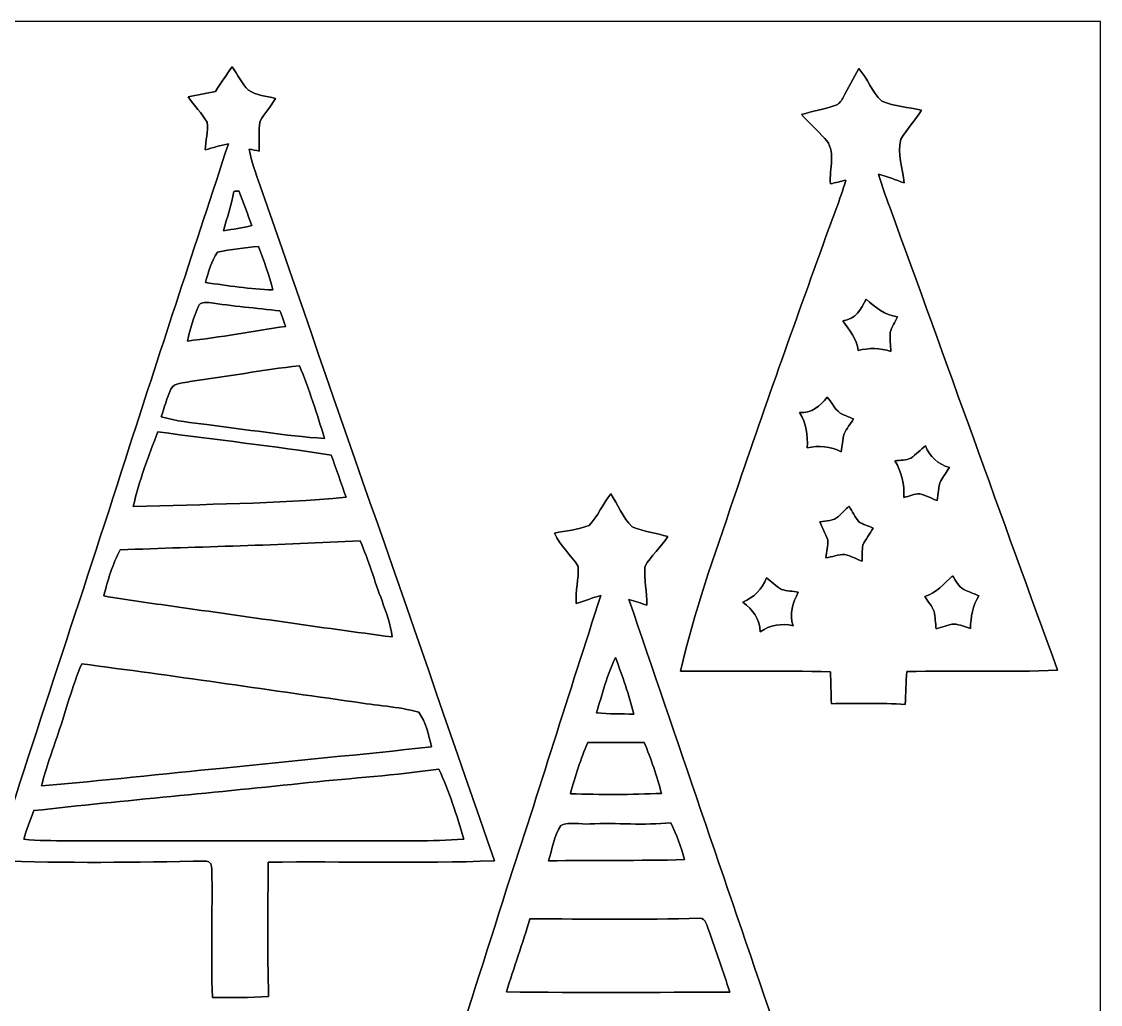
# Model space of a CAD drawing. Header units: centimetres. Extents: x -16.8 to 16.8, y -16.7 to 16.7.
# Drawn here: x -4.56 to 16.77, y -2.76 to 16.67 of the extents above; entities that cross this region are included whole.
import ezdxf

# ---------------------------------------------------------------- set-up
doc = ezdxf.new("R2010")
doc.units = ezdxf.units.CM
doc.header["$MEASUREMENT"] = 0
doc.layers.add('Layer 1', color=7, linetype='Continuous')

msp = doc.modelspace()

# ---------------------------------------------------------------- linework, layer by layer
at = {"layer": 'Layer 1', "color": 7}
for points, knots in [([(-16.77458, 16.66875), (-16.77458, 16.66875), (16.77458, 16.66875), (16.77458, 16.66875), (16.77458, 16.66875), (16.77458, 16.66875), (16.77458, -16.66875), (16.77458, -16.66875), (16.77458, -16.66875), (16.77458, -16.66875), (-16.77458, -16.66875), (-16.77458, -16.66875), (-16.77458, -16.66875), (-16.77458, -16.66875), (-16.77458, 16.66875), (-16.77458, 16.66875), (-16.77458, 16.66875), (-16.77458, 16.66875), (-16.77458, 16.66875), (-16.77458, 16.66875)], [0, 0, 0, 0, 0.16666667, 0.16666667, 0.16666667, 0.16666667, 0.33333333, 0.33333333, 0.33333333, 0.33333333, 0.5, 0.5, 0.5, 0.5, 0.66666667, 0.66666667, 0.66666667, 0.66666667, 1, 1, 1, 1]), ([(-0.72249, 15.28868), (-0.90241, 15.25129), (-1.08268, 15.21601), (-1.26259, 15.17862), (-1.26259, 15.17862), (-1.14194, 15.00893), (-0.99342, 14.85759), (-0.88688, 14.67838), (-0.88688, 14.67838), (-0.86431, 14.49599), (-0.91652, 14.31396), (-0.92675, 14.13192), (-0.92675, 14.13192), (-0.77329, 14.17214), (-0.62265, 14.22541), (-0.46602, 14.25328), (-0.46602, 14.25328), (-1.11866, 12.26079), (-1.77412, 10.26936), (-2.42076, 8.27476), (-2.42076, 8.27476), (-3.29071, 5.5372), (-4.21675, 2.81764), (-5.08035, 0.07867), (-5.08035, 0.07867), (-3.68864, 0.02716), (-2.29376, 0.0508), (-0.90135, 0.07303), (-0.90135, 0.07303), (-0.82162, 0.0695), (-0.79058, -0.01764), (-0.79269, -0.08608), (-0.79269, -0.08608), (-0.78034, -0.93133), (-0.81104, -1.77694), (-0.78246, -2.6222), (-0.78246, -2.6222), (-0.4124, -2.63278), (-0.04163, -2.62537), (0.32808, -2.60174), (0.32808, -2.60174), (0.30374, -1.71803), (0.31186, -0.83256), (0.32279, 0.05151), (0.32279, 0.05151), (1.81292, 0.07056), (3.30447, 0.02011), (4.7939, 0.07832), (4.7939, 0.07832), (3.25755, 4.52967), (1.70004, 8.97431), (0.16192, 13.42496), (0.16192, 13.42496), (0.08079, 13.66344), (-0.02117, 13.89697), (-0.05327, 14.14886), (-0.05327, 14.14886), (0.01199, 14.13581), (0.07726, 14.12205), (0.14252, 14.10829), (0.14252, 14.10829), (0.14781, 14.30549), (0.12771, 14.50587), (0.16122, 14.7006), (0.16122, 14.7006), (0.24412, 14.86112), (0.37959, 14.98882), (0.46214, 15.15075), (0.46214, 15.15075), (0.28434, 15.19872), (0.08714, 15.2079), (-0.0702, 15.31197), (-0.0702, 15.31197), (-0.20602, 15.44249), (-0.28081, 15.62382), (-0.39299, 15.77234), (-0.39299, 15.77234), (-0.50659, 15.61359), (-0.6156, 15.45202), (-0.72249, 15.28868), (-0.72249, 15.28868), (-0.72249, 15.28868), (-0.72249, 15.28868), (-0.72249, 15.28868)], [0, 0, 0, 0, 0.04545455, 0.04545455, 0.04545455, 0.04545455, 0.09090909, 0.09090909, 0.09090909, 0.09090909, 0.13636364, 0.13636364, 0.13636364, 0.13636364, 0.18181818, 0.18181818, 0.18181818, 0.18181818, 0.22727273, 0.22727273, 0.22727273, 0.22727273, 0.27272727, 0.27272727, 0.27272727, 0.27272727, 0.31818182, 0.31818182, 0.31818182, 0.31818182, 0.36363636, 0.36363636, 0.36363636, 0.36363636, 0.40909091, 0.40909091, 0.40909091, 0.40909091, 0.45454545, 0.45454545, 0.45454545, 0.45454545, 0.5, 0.5, 0.5, 0.5, 0.54545455, 0.54545455, 0.54545455, 0.54545455, 0.59090909, 0.59090909, 0.59090909, 0.59090909, 0.63636364, 0.63636364, 0.63636364, 0.63636364, 0.68181818, 0.68181818, 0.68181818, 0.68181818, 0.72727273, 0.72727273, 0.72727273, 0.72727273, 0.77272727, 0.77272727, 0.77272727, 0.77272727, 0.81818182, 0.81818182, 0.81818182, 0.81818182, 0.86363636, 0.86363636, 0.86363636, 0.86363636, 0.90909091, 0.90909091, 0.90909091, 0.90909091, 1, 1, 1, 1]), ([(11.99797, 15.7413), (11.88755, 15.54974), (11.78913, 15.35148), (11.68224, 15.1578), (11.68224, 15.1578), (11.65119, 15.08866), (11.59616, 15.03045), (11.52349, 15.00822), (11.52349, 15.00822), (11.30723, 14.93308), (11.07969, 14.89957), (10.86203, 14.82937), (10.86203, 14.82937), (11.01725, 14.67344), (11.17776, 14.52245), (11.32381, 14.35735), (11.32381, 14.35735), (11.56194, 14.12346), (11.40531, 13.75727), (11.43811, 13.46024), (11.43811, 13.46024), (11.5383, 13.48493), (11.63884, 13.51033), (11.74044, 13.53291), (11.74044, 13.53291), (11.63108, 13.14767), (11.47163, 12.77902), (11.34145, 12.40049), (11.34145, 12.40049), (10.72339, 10.68352), (10.10638, 8.96549), (9.52253, 7.23618), (9.52253, 7.23618), (9.14224, 6.11152), (8.73231, 4.99039), (8.47513, 3.82905), (8.47513, 3.82905), (9.46256, 3.82023), (10.45034, 3.8414), (11.43741, 3.81635), (11.43741, 3.81635), (11.44446, 3.60574), (11.4487, 3.39513), (11.45469, 3.18417), (11.45469, 3.18417), (11.94188, 3.19087), (12.42977, 3.19687), (12.91696, 3.17112), (12.91696, 3.17112), (12.92684, 3.38737), (12.93424, 3.60398), (12.94447, 3.81988), (12.94447, 3.81988), (13.93896, 3.84528), (14.93449, 3.80471), (15.92897, 3.84457), (15.92897, 3.84457), (14.8142, 6.89292), (13.72235, 9.94974), (12.61004, 12.99916), (12.61004, 12.99916), (12.53172, 13.2147), (12.44706, 13.42778), (12.3885, 13.64932), (12.3885, 13.64932), (12.56136, 13.6084), (12.7254, 13.53996), (12.89262, 13.48176), (12.89262, 13.48176), (12.86757, 13.76609), (12.75221, 14.05643), (12.82735, 14.34147), (12.82735, 14.34147), (12.94553, 14.54714), (13.11875, 14.71577), (13.2401, 14.92038), (13.2401, 14.92038), (12.97658, 14.97647), (12.69824, 14.98776), (12.45023, 15.09818), (12.45023, 15.09818), (12.2555, 15.27704), (12.17295, 15.54445), (11.99797, 15.7413), (11.99797, 15.7413), (11.99797, 15.7413), (11.99797, 15.7413), (11.99797, 15.7413)], [0, 0, 0, 0, 0.04347826, 0.04347826, 0.04347826, 0.04347826, 0.08695652, 0.08695652, 0.08695652, 0.08695652, 0.13043478, 0.13043478, 0.13043478, 0.13043478, 0.17391304, 0.17391304, 0.17391304, 0.17391304, 0.2173913, 0.2173913, 0.2173913, 0.2173913, 0.26086957, 0.26086957, 0.26086957, 0.26086957, 0.30434783, 0.30434783, 0.30434783, 0.30434783, 0.34782609, 0.34782609, 0.34782609, 0.34782609, 0.39130435, 0.39130435, 0.39130435, 0.39130435, 0.43478261, 0.43478261, 0.43478261, 0.43478261, 0.47826087, 0.47826087, 0.47826087, 0.47826087, 0.52173913, 0.52173913, 0.52173913, 0.52173913, 0.56521739, 0.56521739, 0.56521739, 0.56521739, 0.60869565, 0.60869565, 0.60869565, 0.60869565, 0.65217391, 0.65217391, 0.65217391, 0.65217391, 0.69565217, 0.69565217, 0.69565217, 0.69565217, 0.73913043, 0.73913043, 0.73913043, 0.73913043, 0.7826087, 0.7826087, 0.7826087, 0.7826087, 0.82608696, 0.82608696, 0.82608696, 0.82608696, 0.86956522, 0.86956522, 0.86956522, 0.86956522, 0.91304348, 0.91304348, 0.91304348, 0.91304348, 1, 1, 1, 1]), ([(-0.35736, 13.31242), (-0.33302, 13.31454), (-0.28434, 13.31877), (-0.26, 13.32089), (-0.26, 13.32089), (-0.17004, 13.09441), (-0.08643, 12.8651), (-0.00459, 12.63544), (-0.00459, 12.63544), (-0.18838, 12.59346), (-0.37359, 12.5603), (-0.56021, 12.53455), (-0.56021, 12.53455), (-0.49459, 12.79419), (-0.40605, 13.04819), (-0.35736, 13.31242)], [0, 0, 0, 0, 0.2, 0.2, 0.2, 0.2, 0.4, 0.4, 0.4, 0.4, 0.6, 0.6, 0.6, 0.6, 1, 1, 1, 1]), ([(-0.68192, 12.10839), (-0.41875, 12.17824), (-0.14323, 12.18847), (0.12665, 12.22551), (0.12665, 12.22551), (0.23707, 11.94329), (0.33902, 11.65719), (0.41346, 11.36297), (0.41346, 11.36297), (-0.03351, 11.38026), (-0.47801, 11.44658), (-0.92004, 11.51114), (-0.92004, 11.51114), (-0.85972, 11.71575), (-0.80539, 11.93306), (-0.68192, 12.10839)], [0, 0, 0, 0, 0.2, 0.2, 0.2, 0.2, 0.4, 0.4, 0.4, 0.4, 0.6, 0.6, 0.6, 0.6, 1, 1, 1, 1]), ([(-1.05833, 11.04547), (-1.02729, 11.12626), (-0.92181, 11.1185), (-0.85055, 11.1125), (-0.85055, 11.1125), (-0.38418, 11.04583), (0.08502, 11.00208), (0.55351, 10.95093), (0.55351, 10.95093), (0.59161, 10.84898), (0.63041, 10.74632), (0.6664, 10.64331), (0.6664, 10.64331), (0.01905, 10.54523), (-0.62548, 10.42952), (-1.27564, 10.35367), (-1.27564, 10.35367), (-1.22414, 10.59039), (-1.15111, 10.82216), (-1.05833, 11.04547)], [0, 0, 0, 0, 0.16666667, 0.16666667, 0.16666667, 0.16666667, 0.33333333, 0.33333333, 0.33333333, 0.33333333, 0.5, 0.5, 0.5, 0.5, 0.66666667, 0.66666667, 0.66666667, 0.66666667, 1, 1, 1, 1]), ([(12.14367, 11.17988), (12.32394, 11.01584), (12.51409, 10.86697), (12.76315, 10.82993), (12.76315, 10.82993), (12.71482, 10.72656), (12.64744, 10.63096), (12.61569, 10.52054), (12.61569, 10.52054), (12.61004, 10.39566), (12.62909, 10.27007), (12.62803, 10.14448), (12.62803, 10.14448), (12.42201, 10.22526), (12.19659, 10.21715), (11.98457, 10.166), (11.98457, 10.166), (11.96269, 10.39812), (11.8043, 10.56887), (11.68224, 10.75373), (11.68224, 10.75373), (11.92918, 10.78054), (12.04524, 10.98162), (12.14367, 11.17988)], [0, 0, 0, 0, 0.14285714, 0.14285714, 0.14285714, 0.14285714, 0.28571429, 0.28571429, 0.28571429, 0.28571429, 0.42857143, 0.42857143, 0.42857143, 0.42857143, 0.57142857, 0.57142857, 0.57142857, 0.57142857, 0.71428571, 0.71428571, 0.71428571, 0.71428571, 1, 1, 1, 1]), ([(-1.22308, 9.55428), (-0.50094, 9.64812), (0.21555, 9.78288), (0.93909, 9.86649), (0.93909, 9.86649), (1.12924, 9.39588), (1.29152, 8.91328), (1.43334, 8.42574), (1.43334, 8.42574), (0.65334, 8.48148), (-0.11924, 8.60884), (-0.895, 8.70162), (-0.895, 8.70162), (-1.19627, 8.74395), (-1.50248, 8.76582), (-1.79423, 8.85825), (-1.79423, 8.85825), (-1.73108, 9.03958), (-1.68346, 9.22761), (-1.60302, 9.40223), (-1.60302, 9.40223), (-1.53599, 9.54158), (-1.34479, 9.51724), (-1.22308, 9.55428)], [0, 0, 0, 0, 0.14285714, 0.14285714, 0.14285714, 0.14285714, 0.28571429, 0.28571429, 0.28571429, 0.28571429, 0.42857143, 0.42857143, 0.42857143, 0.42857143, 0.57142857, 0.57142857, 0.57142857, 0.57142857, 0.71428571, 0.71428571, 0.71428571, 0.71428571, 1, 1, 1, 1]), ([(10.82287, 8.94009), (11.06593, 8.92069), (11.23386, 9.06815), (11.37144, 9.2456), (11.37144, 9.2456), (11.4748, 9.1313), (11.53442, 8.96691), (11.68365, 8.90199), (11.68365, 8.90199), (11.75173, 8.86954), (11.82264, 8.84343), (11.89284, 8.81415), (11.89284, 8.81415), (11.83675, 8.71291), (11.75456, 8.62753), (11.70517, 8.52241), (11.70517, 8.52241), (11.67553, 8.40458), (11.66671, 8.28216), (11.64872, 8.16222), (11.64872, 8.16222), (11.44341, 8.2804), (11.20634, 8.28781), (10.97844, 8.2423), (10.97844, 8.2423), (10.98903, 8.48783), (10.96751, 8.7316), (10.82287, 8.94009)], [0, 0, 0, 0, 0.125, 0.125, 0.125, 0.125, 0.25, 0.25, 0.25, 0.25, 0.375, 0.375, 0.375, 0.375, 0.5, 0.5, 0.5, 0.5, 0.625, 0.625, 0.625, 0.625, 0.75, 0.75, 0.75, 0.75, 1, 1, 1, 1]), ([(-1.85949, 8.56156), (-0.71826, 8.39893), (0.42898, 8.28005), (1.56774, 8.09978), (1.56774, 8.09978), (1.66723, 7.82214), (1.76142, 7.54239), (1.8609, 7.2644), (1.8609, 7.2644), (0.4632, 7.13317), (-0.94368, 7.12929), (-2.34597, 7.08166), (-2.34597, 7.08166), (-2.23061, 7.58825), (-2.04999, 8.07896), (-1.85949, 8.56156)], [0, 0, 0, 0, 0.2, 0.2, 0.2, 0.2, 0.4, 0.4, 0.4, 0.4, 0.6, 0.6, 0.6, 0.6, 1, 1, 1, 1]), ([(13.02667, 8.03839), (13.12651, 8.1153), (13.21858, 8.20385), (13.31807, 8.28252), (13.31807, 8.28252), (13.39674, 8.06697), (13.56431, 7.91598), (13.78761, 7.8546), (13.78761, 7.8546), (13.73399, 7.76464), (13.66837, 7.68279), (13.62004, 7.59001), (13.62004, 7.59001), (13.56819, 7.4676), (13.56783, 7.33072), (13.5449, 7.20125), (13.5449, 7.20125), (13.43096, 7.24253), (13.32406, 7.30462), (13.20553, 7.33107), (13.20553, 7.33107), (13.09617, 7.33319), (12.99351, 7.28733), (12.88979, 7.26087), (12.88979, 7.26087), (12.89826, 7.51699), (12.84676, 7.76464), (12.71305, 7.98477), (12.71305, 7.98477), (12.81747, 7.99994), (12.93001, 7.99042), (13.02667, 8.03839)], [0, 0, 0, 0, 0.11111111, 0.11111111, 0.11111111, 0.11111111, 0.22222222, 0.22222222, 0.22222222, 0.22222222, 0.33333333, 0.33333333, 0.33333333, 0.33333333, 0.44444444, 0.44444444, 0.44444444, 0.44444444, 0.55555556, 0.55555556, 0.55555556, 0.55555556, 0.66666667, 0.66666667, 0.66666667, 0.66666667, 0.77777778, 0.77777778, 0.77777778, 0.77777778, 1, 1, 1, 1]), ([(6.66397, 6.70807), (6.44666, 6.62234), (6.20959, 6.60047), (5.98029, 6.55743), (5.98029, 6.55743), (6.08577, 6.30343), (6.30978, 6.1274), (6.44984, 5.89562), (6.44984, 5.89562), (6.46289, 5.65256), (6.38704, 5.41161), (6.41209, 5.16678), (6.41209, 5.16678), (6.57578, 5.21547), (6.73453, 5.28073), (6.90033, 5.32306), (6.90033, 5.32306), (6.26357, 3.39443), (5.67372, 1.45027), (5.03167, -0.4766), (5.03167, -0.4766), (4.23192, -3.05047), (3.36797, -5.60388), (2.56893, -8.17809), (2.56893, -8.17809), (2.16359, -9.41987), (1.75013, -10.65953), (1.36454, -11.90766), (1.36454, -11.90766), (1.10737, -12.78855), (0.77646, -13.64721), (0.53446, -14.53197), (0.53446, -14.53197), (2.49273, -14.59583), (4.45488, -14.50622), (6.41315, -14.57607), (6.41315, -14.57607), (6.39833, -15.13205), (6.39127, -15.68944), (6.42973, -16.24506), (6.42973, -16.24506), (6.89398, -16.24612), (7.35859, -16.24612), (7.8232, -16.24471), (7.8232, -16.24471), (7.85918, -15.68344), (7.84507, -15.12111), (7.86095, -14.55984), (7.86095, -14.55984), (9.97373, -14.53092), (12.08722, -14.57819), (14.19966, -14.53621), (14.19966, -14.53621), (13.87757, -13.49199), (13.49728, -12.46646), (13.15367, -11.42929), (13.15367, -11.42929), (11.24726, -5.87304), (9.35214, -0.31291), (7.45102, 5.24475), (7.45102, 5.24475), (7.57061, 5.20982), (7.68844, 5.16855), (7.80874, 5.13433), (7.80874, 5.13433), (7.81156, 5.38762), (7.74735, 5.64127), (7.76817, 5.89315), (7.76817, 5.89315), (7.88599, 6.11399), (8.08778, 6.27803), (8.22501, 6.48758), (8.22501, 6.48758), (7.99183, 6.55743), (7.74488, 6.58671), (7.51911, 6.67808), (7.51911, 6.67808), (7.33213, 6.86153), (7.23512, 7.11835), (7.09224, 7.3346), (7.09224, 7.3346), (6.9409, 7.13211), (6.83754, 6.89328), (6.66397, 6.70807), (6.66397, 6.70807), (6.66397, 6.70807), (6.66397, 6.70807), (6.66397, 6.70807)], [0, 0, 0, 0, 0.04347826, 0.04347826, 0.04347826, 0.04347826, 0.08695652, 0.08695652, 0.08695652, 0.08695652, 0.13043478, 0.13043478, 0.13043478, 0.13043478, 0.17391304, 0.17391304, 0.17391304, 0.17391304, 0.2173913, 0.2173913, 0.2173913, 0.2173913, 0.26086957, 0.26086957, 0.26086957, 0.26086957, 0.30434783, 0.30434783, 0.30434783, 0.30434783, 0.34782609, 0.34782609, 0.34782609, 0.34782609, 0.39130435, 0.39130435, 0.39130435, 0.39130435, 0.43478261, 0.43478261, 0.43478261, 0.43478261, 0.47826087, 0.47826087, 0.47826087, 0.47826087, 0.52173913, 0.52173913, 0.52173913, 0.52173913, 0.56521739, 0.56521739, 0.56521739, 0.56521739, 0.60869565, 0.60869565, 0.60869565, 0.60869565, 0.65217391, 0.65217391, 0.65217391, 0.65217391, 0.69565217, 0.69565217, 0.69565217, 0.69565217, 0.73913043, 0.73913043, 0.73913043, 0.73913043, 0.7826087, 0.7826087, 0.7826087, 0.7826087, 0.82608696, 0.82608696, 0.82608696, 0.82608696, 0.86956522, 0.86956522, 0.86956522, 0.86956522, 0.91304348, 0.91304348, 0.91304348, 0.91304348, 1, 1, 1, 1]), ([(11.59686, 6.88763), (11.66883, 6.95325), (11.73409, 7.02557), (11.80677, 7.09048), (11.80677, 7.09048), (11.8678, 6.98535), (11.92495, 6.87776), (11.99938, 6.78039), (11.99938, 6.78039), (12.08405, 6.72465), (12.18459, 6.69819), (12.27843, 6.65727), (12.27843, 6.65727), (12.22446, 6.53627), (12.12779, 6.43961), (12.07805, 6.31684), (12.07805, 6.31684), (12.05724, 6.21347), (12.06923, 6.10694), (12.06571, 6.00146), (12.06571, 6.00146), (11.94999, 6.04238), (11.84204, 6.10447), (11.72281, 6.13234), (11.72281, 6.13234), (11.59369, 6.13516), (11.47092, 6.08612), (11.34392, 6.06919), (11.34392, 6.06919), (11.35697, 6.18631), (11.3986, 6.30379), (11.38308, 6.42197), (11.38308, 6.42197), (11.34075, 6.54473), (11.27972, 6.65939), (11.23033, 6.77862), (11.23033, 6.77862), (11.35451, 6.80191), (11.49844, 6.79485), (11.59686, 6.88763)], [0, 0, 0, 0, 0.09090909, 0.09090909, 0.09090909, 0.09090909, 0.18181818, 0.18181818, 0.18181818, 0.18181818, 0.27272727, 0.27272727, 0.27272727, 0.27272727, 0.36363636, 0.36363636, 0.36363636, 0.36363636, 0.45454545, 0.45454545, 0.45454545, 0.45454545, 0.54545455, 0.54545455, 0.54545455, 0.54545455, 0.63636364, 0.63636364, 0.63636364, 0.63636364, 0.72727273, 0.72727273, 0.72727273, 0.72727273, 0.81818182, 0.81818182, 0.81818182, 0.81818182, 1, 1, 1, 1]), ([(-2.60526, 6.22582), (-1.02341, 6.28615), (0.55915, 6.3186), (2.13995, 6.40715), (2.13995, 6.40715), (2.30258, 6.01698), (2.42358, 5.61128), (2.5721, 5.21582), (2.5721, 5.21582), (2.65324, 4.98334), (2.74638, 4.75156), (2.7686, 4.50356), (2.7686, 4.50356), (1.3335, 4.69336), (-0.09843, 4.90714), (-1.53282, 5.10434), (-1.53282, 5.10434), (-1.99743, 5.17596), (-2.46521, 5.2264), (-2.927, 5.3153), (-2.927, 5.3153), (-2.85291, 5.62927), (-2.75555, 5.93937), (-2.60526, 6.22582)], [0, 0, 0, 0, 0.14285714, 0.14285714, 0.14285714, 0.14285714, 0.28571429, 0.28571429, 0.28571429, 0.28571429, 0.42857143, 0.42857143, 0.42857143, 0.42857143, 0.57142857, 0.57142857, 0.57142857, 0.57142857, 0.71428571, 0.71428571, 0.71428571, 0.71428571, 1, 1, 1, 1]), ([(10.17094, 5.67549), (10.27042, 5.59929), (10.35967, 5.50898), (10.46797, 5.44477), (10.46797, 5.44477), (10.57522, 5.41161), (10.68917, 5.40879), (10.80029, 5.39044), (10.80029, 5.39044), (10.69622, 5.18195), (10.61473, 4.95688), (10.69728, 4.72334), (10.69728, 4.72334), (10.47009, 4.78084), (10.24502, 4.73781), (10.04958, 4.60728), (10.04958, 4.60728), (10.04499, 4.8574), (9.89647, 5.04684), (9.70739, 5.1883), (9.70739, 5.1883), (9.91905, 5.2892), (10.09227, 5.44654), (10.17094, 5.67549)], [0, 0, 0, 0, 0.14285714, 0.14285714, 0.14285714, 0.14285714, 0.28571429, 0.28571429, 0.28571429, 0.28571429, 0.42857143, 0.42857143, 0.42857143, 0.42857143, 0.57142857, 0.57142857, 0.57142857, 0.57142857, 0.71428571, 0.71428571, 0.71428571, 0.71428571, 1, 1, 1, 1]), ([(13.30466, 5.30437), (13.53185, 5.3781), (13.68601, 5.55202), (13.8497, 5.71288), (13.8497, 5.71288), (13.91638, 5.61728), (13.96612, 5.49698), (14.07654, 5.44266), (14.07654, 5.44266), (14.17285, 5.39433), (14.2748, 5.35869), (14.37358, 5.3153), (14.37358, 5.3153), (14.2427, 5.12374), (14.21412, 4.89479), (14.20424, 4.66901), (14.20424, 4.66901), (14.09735, 4.70112), (13.99399, 4.75192), (13.88216, 4.75933), (13.88216, 4.75933), (13.75833, 4.74874), (13.64403, 4.69477), (13.52515, 4.66372), (13.52515, 4.66372), (13.51351, 4.77802), (13.50857, 4.89479), (13.48987, 5.00768), (13.48987, 5.00768), (13.44366, 5.11563), (13.36252, 5.20347), (13.30466, 5.30437)], [0, 0, 0, 0, 0.11111111, 0.11111111, 0.11111111, 0.11111111, 0.22222222, 0.22222222, 0.22222222, 0.22222222, 0.33333333, 0.33333333, 0.33333333, 0.33333333, 0.44444444, 0.44444444, 0.44444444, 0.44444444, 0.55555556, 0.55555556, 0.55555556, 0.55555556, 0.66666667, 0.66666667, 0.66666667, 0.66666667, 0.77777778, 0.77777778, 0.77777778, 0.77777778, 1, 1, 1, 1]), ([(6.80967, 3.00214), (6.9282, 3.37009), (7.01287, 3.75426), (7.18961, 4.09998), (7.18961, 4.09998), (7.31908, 3.72957), (7.45596, 3.36056), (7.55015, 2.97886), (7.55015, 2.97886), (7.30285, 2.98379), (7.05556, 2.97639), (6.80967, 3.00214)], [0, 0, 0, 0, 0.25, 0.25, 0.25, 0.25, 0.5, 0.5, 0.5, 0.5, 1, 1, 1, 1]), ([(-3.36656, 3.97157), (-1.56739, 3.74121), (0.22684, 3.46922), (2.02353, 3.2198), (2.02353, 3.2198), (2.44651, 3.14607), (2.88431, 3.13372), (3.29671, 3.01378), (3.29671, 3.01378), (3.44382, 2.82681), (3.48968, 2.56469), (3.54789, 2.33398), (3.54789, 2.33398), (2.17946, 2.17558), (0.80645, 2.05952), (-0.56303, 1.91029), (-0.56303, 1.91029), (-1.76213, 1.80022), (-2.95875, 1.66017), (-4.15854, 1.55893), (-4.15854, 1.55893), (-4.07882, 1.91276), (-3.94264, 2.25072), (-3.83258, 2.59539), (-3.83258, 2.59539), (-3.67383, 3.05294), (-3.556, 3.52496), (-3.36656, 3.97157)], [0, 0, 0, 0, 0.125, 0.125, 0.125, 0.125, 0.25, 0.25, 0.25, 0.25, 0.375, 0.375, 0.375, 0.375, 0.5, 0.5, 0.5, 0.5, 0.625, 0.625, 0.625, 0.625, 0.75, 0.75, 0.75, 0.75, 1, 1, 1, 1]), ([(6.63928, 2.41864), (7.0104, 2.41759), (7.38187, 2.41759), (7.7537, 2.41864), (7.7537, 2.41864), (7.89481, 2.09233), (8.00029, 1.75119), (8.09801, 1.4097), (8.09801, 1.4097), (7.49759, 1.38818), (6.89645, 1.38148), (6.29638, 1.40476), (6.29638, 1.40476), (6.38916, 1.74907), (6.49852, 2.09091), (6.63928, 2.41864)], [0, 0, 0, 0, 0.2, 0.2, 0.2, 0.2, 0.4, 0.4, 0.4, 0.4, 0.6, 0.6, 0.6, 0.6, 1, 1, 1, 1]), ([(1.12607, 1.62384), (1.98191, 1.71591), (2.84268, 1.76812), (3.69464, 1.8923), (3.69464, 1.8923), (3.90066, 1.44604), (4.05236, 0.97719), (4.18641, 0.50518), (4.18641, 0.50518), (3.86715, 0.48225), (3.54718, 0.47449), (3.22792, 0.47449), (3.22792, 0.47449), (0.93486, 0.47731), (-1.35819, 0.47696), (-3.65125, 0.47449), (-3.65125, 0.47449), (-3.93806, 0.47766), (-4.22557, 0.47554), (-4.51132, 0.50306), (-4.51132, 0.50306), (-4.45805, 0.69638), (-4.38644, 0.88371), (-4.31518, 1.07068), (-4.31518, 1.07068), (-2.50331, 1.27212), (-0.68721, 1.43369), (1.12607, 1.62384)], [0, 0, 0, 0, 0.125, 0.125, 0.125, 0.125, 0.25, 0.25, 0.25, 0.25, 0.375, 0.375, 0.375, 0.375, 0.5, 0.5, 0.5, 0.5, 0.625, 0.625, 0.625, 0.625, 0.75, 0.75, 0.75, 0.75, 1, 1, 1, 1]), ([(6.10447, 0.77752), (6.28262, 0.85866), (6.49076, 0.79163), (6.68055, 0.80892), (6.68055, 0.80892), (7.21431, 0.83256), (7.74912, 0.7747), (8.28146, 0.82903), (8.28146, 0.82903), (8.39082, 0.59514), (8.48466, 0.35278), (8.55274, 0.10336), (8.55274, 0.10336), (7.65634, 0.07267), (6.75922, 0.09843), (5.86281, 0.07726), (5.86281, 0.07726), (5.93302, 0.31327), (5.97747, 0.56409), (6.10447, 0.77752)], [0, 0, 0, 0, 0.16666667, 0.16666667, 0.16666667, 0.16666667, 0.33333333, 0.33333333, 0.33333333, 0.33333333, 0.5, 0.5, 0.5, 0.5, 0.66666667, 0.66666667, 0.66666667, 0.66666667, 1, 1, 1, 1]), ([(5.49451, -1.06786), (6.61282, -1.07103), (7.73183, -1.09291), (8.85049, -1.05657), (8.85049, -1.05657), (8.97467, -1.04916), (8.99301, -1.22132), (9.03429, -1.29787), (9.03429, -1.29787), (9.17081, -1.70533), (9.31439, -2.11032), (9.44915, -2.51848), (9.44915, -2.51848), (7.97595, -2.51954), (6.50205, -2.53577), (5.0292, -2.51143), (5.0292, -2.51143), (5.18054, -2.02883), (5.35411, -1.55363), (5.49451, -1.06786)], [0, 0, 0, 0, 0.16666667, 0.16666667, 0.16666667, 0.16666667, 0.33333333, 0.33333333, 0.33333333, 0.33333333, 0.5, 0.5, 0.5, 0.5, 0.66666667, 0.66666667, 0.66666667, 0.66666667, 1, 1, 1, 1])]:
    msp.add_open_spline(points, degree=3, knots=knots, dxfattribs=at)
at = {"layer": 'Layer 1', "color": 252}
for points, knots in [([(-0.72249, 15.28868), (-0.6156, 15.45202), (-0.50659, 15.61359), (-0.39299, 15.77234), (-0.39299, 15.77234), (-0.28081, 15.62382), (-0.20602, 15.44249), (-0.0702, 15.31197), (-0.0702, 15.31197), (0.08714, 15.2079), (0.28434, 15.19872), (0.46214, 15.15075), (0.46214, 15.15075), (0.37959, 14.98882), (0.24412, 14.86112), (0.16122, 14.7006), (0.16122, 14.7006), (0.12771, 14.50587), (0.14781, 14.30549), (0.14252, 14.10829), (0.14252, 14.10829), (0.07726, 14.12205), (0.01199, 14.13581), (-0.05327, 14.14886), (-0.05327, 14.14886), (-0.02117, 13.89697), (0.08079, 13.66344), (0.16192, 13.42496), (0.16192, 13.42496), (1.70004, 8.97431), (3.25755, 4.52967), (4.7939, 0.07832), (4.7939, 0.07832), (3.30447, 0.02011), (1.81292, 0.07056), (0.32279, 0.05151), (0.32279, 0.05151), (0.31186, -0.83256), (0.30374, -1.71803), (0.32808, -2.60174), (0.32808, -2.60174), (-0.04163, -2.62537), (-0.4124, -2.63278), (-0.78246, -2.6222), (-0.78246, -2.6222), (-0.81104, -1.77694), (-0.78034, -0.93133), (-0.79269, -0.08608), (-0.79269, -0.08608), (-0.79058, -0.01764), (-0.82162, 0.0695), (-0.90135, 0.07303), (-0.90135, 0.07303), (-2.29376, 0.0508), (-3.68864, 0.02716), (-5.08035, 0.07867), (-5.08035, 0.07867), (-4.21675, 2.81764), (-3.29071, 5.5372), (-2.42076, 8.27476), (-2.42076, 8.27476), (-1.77412, 10.26936), (-1.11866, 12.26079), (-0.46602, 14.25328), (-0.46602, 14.25328), (-0.62265, 14.22541), (-0.77329, 14.17214), (-0.92675, 14.13192), (-0.92675, 14.13192), (-0.91652, 14.31396), (-0.86431, 14.49599), (-0.88688, 14.67838), (-0.88688, 14.67838), (-0.99342, 14.85759), (-1.14194, 15.00893), (-1.26259, 15.17862), (-1.26259, 15.17862), (-1.08268, 15.21601), (-0.90241, 15.25129), (-0.72249, 15.28868), (-0.72249, 15.28868), (-0.72249, 15.28868), (-0.72249, 15.28868), (-0.72249, 15.28868)], [0, 0, 0, 0, 0.04545455, 0.04545455, 0.04545455, 0.04545455, 0.09090909, 0.09090909, 0.09090909, 0.09090909, 0.13636364, 0.13636364, 0.13636364, 0.13636364, 0.18181818, 0.18181818, 0.18181818, 0.18181818, 0.22727273, 0.22727273, 0.22727273, 0.22727273, 0.27272727, 0.27272727, 0.27272727, 0.27272727, 0.31818182, 0.31818182, 0.31818182, 0.31818182, 0.36363636, 0.36363636, 0.36363636, 0.36363636, 0.40909091, 0.40909091, 0.40909091, 0.40909091, 0.45454545, 0.45454545, 0.45454545, 0.45454545, 0.5, 0.5, 0.5, 0.5, 0.54545455, 0.54545455, 0.54545455, 0.54545455, 0.59090909, 0.59090909, 0.59090909, 0.59090909, 0.63636364, 0.63636364, 0.63636364, 0.63636364, 0.68181818, 0.68181818, 0.68181818, 0.68181818, 0.72727273, 0.72727273, 0.72727273, 0.72727273, 0.77272727, 0.77272727, 0.77272727, 0.77272727, 0.81818182, 0.81818182, 0.81818182, 0.81818182, 0.86363636, 0.86363636, 0.86363636, 0.86363636, 0.90909091, 0.90909091, 0.90909091, 0.90909091, 1, 1, 1, 1]), ([(11.99797, 15.7413), (12.17295, 15.54445), (12.2555, 15.27704), (12.45023, 15.09818), (12.45023, 15.09818), (12.69824, 14.98776), (12.97658, 14.97647), (13.2401, 14.92038), (13.2401, 14.92038), (13.11875, 14.71577), (12.94553, 14.54714), (12.82735, 14.34147), (12.82735, 14.34147), (12.75221, 14.05643), (12.86757, 13.76609), (12.89262, 13.48176), (12.89262, 13.48176), (12.7254, 13.53996), (12.56136, 13.6084), (12.3885, 13.64932), (12.3885, 13.64932), (12.44706, 13.42778), (12.53172, 13.2147), (12.61004, 12.99916), (12.61004, 12.99916), (13.72235, 9.94974), (14.8142, 6.89292), (15.92897, 3.84457), (15.92897, 3.84457), (14.93449, 3.80471), (13.93896, 3.84528), (12.94447, 3.81988), (12.94447, 3.81988), (12.93424, 3.60398), (12.92684, 3.38737), (12.91696, 3.17112), (12.91696, 3.17112), (12.42977, 3.19687), (11.94188, 3.19087), (11.45469, 3.18417), (11.45469, 3.18417), (11.4487, 3.39513), (11.44446, 3.60574), (11.43741, 3.81635), (11.43741, 3.81635), (10.45034, 3.8414), (9.46256, 3.82023), (8.47513, 3.82905), (8.47513, 3.82905), (8.73231, 4.99039), (9.14224, 6.11152), (9.52253, 7.23618), (9.52253, 7.23618), (10.10638, 8.96549), (10.72339, 10.68352), (11.34145, 12.40049), (11.34145, 12.40049), (11.47163, 12.77902), (11.63108, 13.14767), (11.74044, 13.53291), (11.74044, 13.53291), (11.63884, 13.51033), (11.5383, 13.48493), (11.43811, 13.46024), (11.43811, 13.46024), (11.40531, 13.75727), (11.56194, 14.12346), (11.32381, 14.35735), (11.32381, 14.35735), (11.17776, 14.52245), (11.01725, 14.67344), (10.86203, 14.82937), (10.86203, 14.82937), (11.07969, 14.89957), (11.30723, 14.93308), (11.52349, 15.00822), (11.52349, 15.00822), (11.59616, 15.03045), (11.65119, 15.08866), (11.68224, 15.1578), (11.68224, 15.1578), (11.78913, 15.35148), (11.88755, 15.54974), (11.99797, 15.7413), (11.99797, 15.7413), (11.99797, 15.7413), (11.99797, 15.7413), (11.99797, 15.7413)], [0, 0, 0, 0, 0.04347826, 0.04347826, 0.04347826, 0.04347826, 0.08695652, 0.08695652, 0.08695652, 0.08695652, 0.13043478, 0.13043478, 0.13043478, 0.13043478, 0.17391304, 0.17391304, 0.17391304, 0.17391304, 0.2173913, 0.2173913, 0.2173913, 0.2173913, 0.26086957, 0.26086957, 0.26086957, 0.26086957, 0.30434783, 0.30434783, 0.30434783, 0.30434783, 0.34782609, 0.34782609, 0.34782609, 0.34782609, 0.39130435, 0.39130435, 0.39130435, 0.39130435, 0.43478261, 0.43478261, 0.43478261, 0.43478261, 0.47826087, 0.47826087, 0.47826087, 0.47826087, 0.52173913, 0.52173913, 0.52173913, 0.52173913, 0.56521739, 0.56521739, 0.56521739, 0.56521739, 0.60869565, 0.60869565, 0.60869565, 0.60869565, 0.65217391, 0.65217391, 0.65217391, 0.65217391, 0.69565217, 0.69565217, 0.69565217, 0.69565217, 0.73913043, 0.73913043, 0.73913043, 0.73913043, 0.7826087, 0.7826087, 0.7826087, 0.7826087, 0.82608696, 0.82608696, 0.82608696, 0.82608696, 0.86956522, 0.86956522, 0.86956522, 0.86956522, 0.91304348, 0.91304348, 0.91304348, 0.91304348, 1, 1, 1, 1]), ([(-0.35736, 13.31242), (-0.40605, 13.04819), (-0.49459, 12.79419), (-0.56021, 12.53455), (-0.56021, 12.53455), (-0.37359, 12.5603), (-0.18838, 12.59346), (-0.00459, 12.63544), (-0.00459, 12.63544), (-0.08643, 12.8651), (-0.17004, 13.09441), (-0.26, 13.32089), (-0.26, 13.32089), (-0.28434, 13.31877), (-0.33302, 13.31454), (-0.35736, 13.31242), (-0.35736, 13.31242), (-0.35736, 13.31242), (-0.35736, 13.31242), (-0.35736, 13.31242)], [0, 0, 0, 0, 0.16666667, 0.16666667, 0.16666667, 0.16666667, 0.33333333, 0.33333333, 0.33333333, 0.33333333, 0.5, 0.5, 0.5, 0.5, 0.66666667, 0.66666667, 0.66666667, 0.66666667, 1, 1, 1, 1]), ([(-0.68192, 12.10839), (-0.80539, 11.93306), (-0.85972, 11.71575), (-0.92004, 11.51114), (-0.92004, 11.51114), (-0.47801, 11.44658), (-0.03351, 11.38026), (0.41346, 11.36297), (0.41346, 11.36297), (0.33902, 11.65719), (0.23707, 11.94329), (0.12665, 12.22551), (0.12665, 12.22551), (-0.14323, 12.18847), (-0.41875, 12.17824), (-0.68192, 12.10839), (-0.68192, 12.10839), (-0.68192, 12.10839), (-0.68192, 12.10839), (-0.68192, 12.10839)], [0, 0, 0, 0, 0.16666667, 0.16666667, 0.16666667, 0.16666667, 0.33333333, 0.33333333, 0.33333333, 0.33333333, 0.5, 0.5, 0.5, 0.5, 0.66666667, 0.66666667, 0.66666667, 0.66666667, 1, 1, 1, 1]), ([(-1.05833, 11.04547), (-1.15111, 10.82216), (-1.22414, 10.59039), (-1.27564, 10.35367), (-1.27564, 10.35367), (-0.62548, 10.42952), (0.01905, 10.54523), (0.6664, 10.64331), (0.6664, 10.64331), (0.63041, 10.74632), (0.59161, 10.84898), (0.55351, 10.95093), (0.55351, 10.95093), (0.08502, 11.00208), (-0.38418, 11.04583), (-0.85055, 11.1125), (-0.85055, 11.1125), (-0.92181, 11.1185), (-1.02729, 11.12626), (-1.05833, 11.04547), (-1.05833, 11.04547), (-1.05833, 11.04547), (-1.05833, 11.04547), (-1.05833, 11.04547)], [0, 0, 0, 0, 0.14285714, 0.14285714, 0.14285714, 0.14285714, 0.28571429, 0.28571429, 0.28571429, 0.28571429, 0.42857143, 0.42857143, 0.42857143, 0.42857143, 0.57142857, 0.57142857, 0.57142857, 0.57142857, 0.71428571, 0.71428571, 0.71428571, 0.71428571, 1, 1, 1, 1]), ([(12.14367, 11.17988), (12.04524, 10.98162), (11.92918, 10.78054), (11.68224, 10.75373), (11.68224, 10.75373), (11.8043, 10.56887), (11.96269, 10.39812), (11.98457, 10.166), (11.98457, 10.166), (12.19659, 10.21715), (12.42201, 10.22526), (12.62803, 10.14448), (12.62803, 10.14448), (12.62909, 10.27007), (12.61004, 10.39566), (12.61569, 10.52054), (12.61569, 10.52054), (12.64744, 10.63096), (12.71482, 10.72656), (12.76315, 10.82993), (12.76315, 10.82993), (12.51409, 10.86697), (12.32394, 11.01584), (12.14367, 11.17988), (12.14367, 11.17988), (12.14367, 11.17988), (12.14367, 11.17988), (12.14367, 11.17988)], [0, 0, 0, 0, 0.125, 0.125, 0.125, 0.125, 0.25, 0.25, 0.25, 0.25, 0.375, 0.375, 0.375, 0.375, 0.5, 0.5, 0.5, 0.5, 0.625, 0.625, 0.625, 0.625, 0.75, 0.75, 0.75, 0.75, 1, 1, 1, 1]), ([(-1.22308, 9.55428), (-1.34479, 9.51724), (-1.53599, 9.54158), (-1.60302, 9.40223), (-1.60302, 9.40223), (-1.68346, 9.22761), (-1.73108, 9.03958), (-1.79423, 8.85825), (-1.79423, 8.85825), (-1.50248, 8.76582), (-1.19627, 8.74395), (-0.895, 8.70162), (-0.895, 8.70162), (-0.11924, 8.60884), (0.65334, 8.48148), (1.43334, 8.42574), (1.43334, 8.42574), (1.29152, 8.91328), (1.12924, 9.39588), (0.93909, 9.86649), (0.93909, 9.86649), (0.21555, 9.78288), (-0.50094, 9.64812), (-1.22308, 9.55428), (-1.22308, 9.55428), (-1.22308, 9.55428), (-1.22308, 9.55428), (-1.22308, 9.55428)], [0, 0, 0, 0, 0.125, 0.125, 0.125, 0.125, 0.25, 0.25, 0.25, 0.25, 0.375, 0.375, 0.375, 0.375, 0.5, 0.5, 0.5, 0.5, 0.625, 0.625, 0.625, 0.625, 0.75, 0.75, 0.75, 0.75, 1, 1, 1, 1]), ([(10.82287, 8.94009), (10.96751, 8.7316), (10.98903, 8.48783), (10.97844, 8.2423), (10.97844, 8.2423), (11.20634, 8.28781), (11.44341, 8.2804), (11.64872, 8.16222), (11.64872, 8.16222), (11.66671, 8.28216), (11.67553, 8.40458), (11.70517, 8.52241), (11.70517, 8.52241), (11.75456, 8.62753), (11.83675, 8.71291), (11.89284, 8.81415), (11.89284, 8.81415), (11.82264, 8.84343), (11.75173, 8.86954), (11.68365, 8.90199), (11.68365, 8.90199), (11.53442, 8.96691), (11.4748, 9.1313), (11.37144, 9.2456), (11.37144, 9.2456), (11.23386, 9.06815), (11.06593, 8.92069), (10.82287, 8.94009), (10.82287, 8.94009), (10.82287, 8.94009), (10.82287, 8.94009), (10.82287, 8.94009)], [0, 0, 0, 0, 0.11111111, 0.11111111, 0.11111111, 0.11111111, 0.22222222, 0.22222222, 0.22222222, 0.22222222, 0.33333333, 0.33333333, 0.33333333, 0.33333333, 0.44444444, 0.44444444, 0.44444444, 0.44444444, 0.55555556, 0.55555556, 0.55555556, 0.55555556, 0.66666667, 0.66666667, 0.66666667, 0.66666667, 0.77777778, 0.77777778, 0.77777778, 0.77777778, 1, 1, 1, 1]), ([(-1.85949, 8.56156), (-2.04999, 8.07896), (-2.23061, 7.58825), (-2.34597, 7.08166), (-2.34597, 7.08166), (-0.94368, 7.12929), (0.4632, 7.13317), (1.8609, 7.2644), (1.8609, 7.2644), (1.76142, 7.54239), (1.66723, 7.82214), (1.56774, 8.09978), (1.56774, 8.09978), (0.42898, 8.28005), (-0.71826, 8.39893), (-1.85949, 8.56156), (-1.85949, 8.56156), (-1.85949, 8.56156), (-1.85949, 8.56156), (-1.85949, 8.56156)], [0, 0, 0, 0, 0.16666667, 0.16666667, 0.16666667, 0.16666667, 0.33333333, 0.33333333, 0.33333333, 0.33333333, 0.5, 0.5, 0.5, 0.5, 0.66666667, 0.66666667, 0.66666667, 0.66666667, 1, 1, 1, 1]), ([(13.02667, 8.03839), (12.93001, 7.99042), (12.81747, 7.99994), (12.71305, 7.98477), (12.71305, 7.98477), (12.84676, 7.76464), (12.89826, 7.51699), (12.88979, 7.26087), (12.88979, 7.26087), (12.99351, 7.28733), (13.09617, 7.33319), (13.20553, 7.33107), (13.20553, 7.33107), (13.32406, 7.30462), (13.43096, 7.24253), (13.5449, 7.20125), (13.5449, 7.20125), (13.56783, 7.33072), (13.56819, 7.4676), (13.62004, 7.59001), (13.62004, 7.59001), (13.66837, 7.68279), (13.73399, 7.76464), (13.78761, 7.8546), (13.78761, 7.8546), (13.56431, 7.91598), (13.39674, 8.06697), (13.31807, 8.28252), (13.31807, 8.28252), (13.21858, 8.20385), (13.12651, 8.1153), (13.02667, 8.03839), (13.02667, 8.03839), (13.02667, 8.03839), (13.02667, 8.03839), (13.02667, 8.03839)], [0, 0, 0, 0, 0.1, 0.1, 0.1, 0.1, 0.2, 0.2, 0.2, 0.2, 0.3, 0.3, 0.3, 0.3, 0.4, 0.4, 0.4, 0.4, 0.5, 0.5, 0.5, 0.5, 0.6, 0.6, 0.6, 0.6, 0.7, 0.7, 0.7, 0.7, 0.8, 0.8, 0.8, 0.8, 1, 1, 1, 1]), ([(6.66397, 6.70807), (6.83754, 6.89328), (6.9409, 7.13211), (7.09224, 7.3346), (7.09224, 7.3346), (7.23512, 7.11835), (7.33213, 6.86153), (7.51911, 6.67808), (7.51911, 6.67808), (7.74488, 6.58671), (7.99183, 6.55743), (8.22501, 6.48758), (8.22501, 6.48758), (8.08778, 6.27803), (7.88599, 6.11399), (7.76817, 5.89315), (7.76817, 5.89315), (7.74735, 5.64127), (7.81156, 5.38762), (7.80874, 5.13433), (7.80874, 5.13433), (7.68844, 5.16855), (7.57061, 5.20982), (7.45102, 5.24475), (7.45102, 5.24475), (9.35214, -0.31291), (11.24726, -5.87304), (13.15367, -11.42929), (13.15367, -11.42929), (13.49728, -12.46646), (13.87757, -13.49199), (14.19966, -14.53621), (14.19966, -14.53621), (12.08722, -14.57819), (9.97373, -14.53092), (7.86095, -14.55984), (7.86095, -14.55984), (7.84507, -15.12111), (7.85918, -15.68344), (7.8232, -16.24471), (7.8232, -16.24471), (7.35859, -16.24612), (6.89398, -16.24612), (6.42973, -16.24506), (6.42973, -16.24506), (6.39127, -15.68944), (6.39833, -15.13205), (6.41315, -14.57607), (6.41315, -14.57607), (4.45488, -14.50622), (2.49273, -14.59583), (0.53446, -14.53197), (0.53446, -14.53197), (0.77646, -13.64721), (1.10737, -12.78855), (1.36454, -11.90766), (1.36454, -11.90766), (1.75013, -10.65953), (2.16359, -9.41987), (2.56893, -8.17809), (2.56893, -8.17809), (3.36797, -5.60388), (4.23192, -3.05047), (5.03167, -0.4766), (5.03167, -0.4766), (5.67372, 1.45027), (6.26357, 3.39443), (6.90033, 5.32306), (6.90033, 5.32306), (6.73453, 5.28073), (6.57578, 5.21547), (6.41209, 5.16678), (6.41209, 5.16678), (6.38704, 5.41161), (6.46289, 5.65256), (6.44984, 5.89562), (6.44984, 5.89562), (6.30978, 6.1274), (6.08577, 6.30343), (5.98029, 6.55743), (5.98029, 6.55743), (6.20959, 6.60047), (6.44666, 6.62234), (6.66397, 6.70807), (6.66397, 6.70807), (6.66397, 6.70807), (6.66397, 6.70807), (6.66397, 6.70807)], [0, 0, 0, 0, 0.04347826, 0.04347826, 0.04347826, 0.04347826, 0.08695652, 0.08695652, 0.08695652, 0.08695652, 0.13043478, 0.13043478, 0.13043478, 0.13043478, 0.17391304, 0.17391304, 0.17391304, 0.17391304, 0.2173913, 0.2173913, 0.2173913, 0.2173913, 0.26086957, 0.26086957, 0.26086957, 0.26086957, 0.30434783, 0.30434783, 0.30434783, 0.30434783, 0.34782609, 0.34782609, 0.34782609, 0.34782609, 0.39130435, 0.39130435, 0.39130435, 0.39130435, 0.43478261, 0.43478261, 0.43478261, 0.43478261, 0.47826087, 0.47826087, 0.47826087, 0.47826087, 0.52173913, 0.52173913, 0.52173913, 0.52173913, 0.56521739, 0.56521739, 0.56521739, 0.56521739, 0.60869565, 0.60869565, 0.60869565, 0.60869565, 0.65217391, 0.65217391, 0.65217391, 0.65217391, 0.69565217, 0.69565217, 0.69565217, 0.69565217, 0.73913043, 0.73913043, 0.73913043, 0.73913043, 0.7826087, 0.7826087, 0.7826087, 0.7826087, 0.82608696, 0.82608696, 0.82608696, 0.82608696, 0.86956522, 0.86956522, 0.86956522, 0.86956522, 0.91304348, 0.91304348, 0.91304348, 0.91304348, 1, 1, 1, 1]), ([(11.59686, 6.88763), (11.49844, 6.79485), (11.35451, 6.80191), (11.23033, 6.77862), (11.23033, 6.77862), (11.27972, 6.65939), (11.34075, 6.54473), (11.38308, 6.42197), (11.38308, 6.42197), (11.3986, 6.30379), (11.35697, 6.18631), (11.34392, 6.06919), (11.34392, 6.06919), (11.47092, 6.08612), (11.59369, 6.13516), (11.72281, 6.13234), (11.72281, 6.13234), (11.84204, 6.10447), (11.94999, 6.04238), (12.06571, 6.00146), (12.06571, 6.00146), (12.06923, 6.10694), (12.05724, 6.21347), (12.07805, 6.31684), (12.07805, 6.31684), (12.12779, 6.43961), (12.22446, 6.53627), (12.27843, 6.65727), (12.27843, 6.65727), (12.18459, 6.69819), (12.08405, 6.72465), (11.99938, 6.78039), (11.99938, 6.78039), (11.92495, 6.87776), (11.8678, 6.98535), (11.80677, 7.09048), (11.80677, 7.09048), (11.73409, 7.02557), (11.66883, 6.95325), (11.59686, 6.88763), (11.59686, 6.88763), (11.59686, 6.88763), (11.59686, 6.88763), (11.59686, 6.88763)], [0, 0, 0, 0, 0.08333333, 0.08333333, 0.08333333, 0.08333333, 0.16666667, 0.16666667, 0.16666667, 0.16666667, 0.25, 0.25, 0.25, 0.25, 0.33333333, 0.33333333, 0.33333333, 0.33333333, 0.41666667, 0.41666667, 0.41666667, 0.41666667, 0.5, 0.5, 0.5, 0.5, 0.58333333, 0.58333333, 0.58333333, 0.58333333, 0.66666667, 0.66666667, 0.66666667, 0.66666667, 0.75, 0.75, 0.75, 0.75, 0.83333333, 0.83333333, 0.83333333, 0.83333333, 1, 1, 1, 1]), ([(-2.60526, 6.22582), (-2.75555, 5.93937), (-2.85291, 5.62927), (-2.927, 5.3153), (-2.927, 5.3153), (-2.46521, 5.2264), (-1.99743, 5.17596), (-1.53282, 5.10434), (-1.53282, 5.10434), (-0.09843, 4.90714), (1.3335, 4.69336), (2.7686, 4.50356), (2.7686, 4.50356), (2.74638, 4.75156), (2.65324, 4.98334), (2.5721, 5.21582), (2.5721, 5.21582), (2.42358, 5.61128), (2.30258, 6.01698), (2.13995, 6.40715), (2.13995, 6.40715), (0.55915, 6.3186), (-1.02341, 6.28615), (-2.60526, 6.22582), (-2.60526, 6.22582), (-2.60526, 6.22582), (-2.60526, 6.22582), (-2.60526, 6.22582)], [0, 0, 0, 0, 0.125, 0.125, 0.125, 0.125, 0.25, 0.25, 0.25, 0.25, 0.375, 0.375, 0.375, 0.375, 0.5, 0.5, 0.5, 0.5, 0.625, 0.625, 0.625, 0.625, 0.75, 0.75, 0.75, 0.75, 1, 1, 1, 1]), ([(10.17094, 5.67549), (10.09227, 5.44654), (9.91905, 5.2892), (9.70739, 5.1883), (9.70739, 5.1883), (9.89647, 5.04684), (10.04499, 4.8574), (10.04958, 4.60728), (10.04958, 4.60728), (10.24502, 4.73781), (10.47009, 4.78084), (10.69728, 4.72334), (10.69728, 4.72334), (10.61473, 4.95688), (10.69622, 5.18195), (10.80029, 5.39044), (10.80029, 5.39044), (10.68917, 5.40879), (10.57522, 5.41161), (10.46797, 5.44477), (10.46797, 5.44477), (10.35967, 5.50898), (10.27042, 5.59929), (10.17094, 5.67549)], [0, 0, 0, 0, 0.14285714, 0.14285714, 0.14285714, 0.14285714, 0.28571429, 0.28571429, 0.28571429, 0.28571429, 0.42857143, 0.42857143, 0.42857143, 0.42857143, 0.57142857, 0.57142857, 0.57142857, 0.57142857, 0.71428571, 0.71428571, 0.71428571, 0.71428571, 1, 1, 1, 1]), ([(13.30466, 5.30437), (13.36252, 5.20347), (13.44366, 5.11563), (13.48987, 5.00768), (13.48987, 5.00768), (13.50857, 4.89479), (13.51351, 4.77802), (13.52515, 4.66372), (13.52515, 4.66372), (13.64403, 4.69477), (13.75833, 4.74874), (13.88216, 4.75933), (13.88216, 4.75933), (13.99399, 4.75192), (14.09735, 4.70112), (14.20424, 4.66901), (14.20424, 4.66901), (14.21412, 4.89479), (14.2427, 5.12374), (14.37358, 5.3153), (14.37358, 5.3153), (14.2748, 5.35869), (14.17285, 5.39433), (14.07654, 5.44266), (14.07654, 5.44266), (13.96612, 5.49698), (13.91638, 5.61728), (13.8497, 5.71288), (13.8497, 5.71288), (13.68601, 5.55202), (13.53185, 5.3781), (13.30466, 5.30437), (13.30466, 5.30437), (13.30466, 5.30437), (13.30466, 5.30437), (13.30466, 5.30437)], [0, 0, 0, 0, 0.1, 0.1, 0.1, 0.1, 0.2, 0.2, 0.2, 0.2, 0.3, 0.3, 0.3, 0.3, 0.4, 0.4, 0.4, 0.4, 0.5, 0.5, 0.5, 0.5, 0.6, 0.6, 0.6, 0.6, 0.7, 0.7, 0.7, 0.7, 0.8, 0.8, 0.8, 0.8, 1, 1, 1, 1]), ([(6.80967, 3.00214), (7.05556, 2.97639), (7.30285, 2.98379), (7.55015, 2.97886), (7.55015, 2.97886), (7.45596, 3.36056), (7.31908, 3.72957), (7.18961, 4.09998), (7.18961, 4.09998), (7.01287, 3.75426), (6.9282, 3.37009), (6.80967, 3.00214), (6.80967, 3.00214), (6.80967, 3.00214), (6.80967, 3.00214), (6.80967, 3.00214)], [0, 0, 0, 0, 0.2, 0.2, 0.2, 0.2, 0.4, 0.4, 0.4, 0.4, 0.6, 0.6, 0.6, 0.6, 1, 1, 1, 1]), ([(-3.36656, 3.97157), (-3.556, 3.52496), (-3.67383, 3.05294), (-3.83258, 2.59539), (-3.83258, 2.59539), (-3.94264, 2.25072), (-4.07882, 1.91276), (-4.15854, 1.55893), (-4.15854, 1.55893), (-2.95875, 1.66017), (-1.76213, 1.80022), (-0.56303, 1.91029), (-0.56303, 1.91029), (0.80645, 2.05952), (2.17946, 2.17558), (3.54789, 2.33398), (3.54789, 2.33398), (3.48968, 2.56469), (3.44382, 2.82681), (3.29671, 3.01378), (3.29671, 3.01378), (2.88431, 3.13372), (2.44651, 3.14607), (2.02353, 3.2198), (2.02353, 3.2198), (0.22684, 3.46922), (-1.56739, 3.74121), (-3.36656, 3.97157), (-3.36656, 3.97157), (-3.36656, 3.97157), (-3.36656, 3.97157), (-3.36656, 3.97157)], [0, 0, 0, 0, 0.11111111, 0.11111111, 0.11111111, 0.11111111, 0.22222222, 0.22222222, 0.22222222, 0.22222222, 0.33333333, 0.33333333, 0.33333333, 0.33333333, 0.44444444, 0.44444444, 0.44444444, 0.44444444, 0.55555556, 0.55555556, 0.55555556, 0.55555556, 0.66666667, 0.66666667, 0.66666667, 0.66666667, 0.77777778, 0.77777778, 0.77777778, 0.77777778, 1, 1, 1, 1]), ([(6.63928, 2.41864), (6.49852, 2.09091), (6.38916, 1.74907), (6.29638, 1.40476), (6.29638, 1.40476), (6.89645, 1.38148), (7.49759, 1.38818), (8.09801, 1.4097), (8.09801, 1.4097), (8.00029, 1.75119), (7.89481, 2.09233), (7.7537, 2.41864), (7.7537, 2.41864), (7.38187, 2.41759), (7.0104, 2.41759), (6.63928, 2.41864), (6.63928, 2.41864), (6.63928, 2.41864), (6.63928, 2.41864), (6.63928, 2.41864)], [0, 0, 0, 0, 0.16666667, 0.16666667, 0.16666667, 0.16666667, 0.33333333, 0.33333333, 0.33333333, 0.33333333, 0.5, 0.5, 0.5, 0.5, 0.66666667, 0.66666667, 0.66666667, 0.66666667, 1, 1, 1, 1]), ([(1.12607, 1.62384), (-0.68721, 1.43369), (-2.50331, 1.27212), (-4.31518, 1.07068), (-4.31518, 1.07068), (-4.38644, 0.88371), (-4.45805, 0.69638), (-4.51132, 0.50306), (-4.51132, 0.50306), (-4.22557, 0.47554), (-3.93806, 0.47766), (-3.65125, 0.47449), (-3.65125, 0.47449), (-1.35819, 0.47696), (0.93486, 0.47731), (3.22792, 0.47449), (3.22792, 0.47449), (3.54718, 0.47449), (3.86715, 0.48225), (4.18641, 0.50518), (4.18641, 0.50518), (4.05236, 0.97719), (3.90066, 1.44604), (3.69464, 1.8923), (3.69464, 1.8923), (2.84268, 1.76812), (1.98191, 1.71591), (1.12607, 1.62384)], [0, 0, 0, 0, 0.125, 0.125, 0.125, 0.125, 0.25, 0.25, 0.25, 0.25, 0.375, 0.375, 0.375, 0.375, 0.5, 0.5, 0.5, 0.5, 0.625, 0.625, 0.625, 0.625, 0.75, 0.75, 0.75, 0.75, 1, 1, 1, 1]), ([(6.10447, 0.77752), (5.97747, 0.56409), (5.93302, 0.31327), (5.86281, 0.07726), (5.86281, 0.07726), (6.75922, 0.09843), (7.65634, 0.07267), (8.55274, 0.10336), (8.55274, 0.10336), (8.48466, 0.35278), (8.39082, 0.59514), (8.28146, 0.82903), (8.28146, 0.82903), (7.74912, 0.7747), (7.21431, 0.83256), (6.68055, 0.80892), (6.68055, 0.80892), (6.49076, 0.79163), (6.28262, 0.85866), (6.10447, 0.77752), (6.10447, 0.77752), (6.10447, 0.77752), (6.10447, 0.77752), (6.10447, 0.77752)], [0, 0, 0, 0, 0.14285714, 0.14285714, 0.14285714, 0.14285714, 0.28571429, 0.28571429, 0.28571429, 0.28571429, 0.42857143, 0.42857143, 0.42857143, 0.42857143, 0.57142857, 0.57142857, 0.57142857, 0.57142857, 0.71428571, 0.71428571, 0.71428571, 0.71428571, 1, 1, 1, 1]), ([(5.49451, -1.06786), (5.35411, -1.55363), (5.18054, -2.02883), (5.0292, -2.51143), (5.0292, -2.51143), (6.50205, -2.53577), (7.97595, -2.51954), (9.44915, -2.51848), (9.44915, -2.51848), (9.31439, -2.11032), (9.17081, -1.70533), (9.03429, -1.29787), (9.03429, -1.29787), (8.99301, -1.22132), (8.97467, -1.04916), (8.85049, -1.05657), (8.85049, -1.05657), (7.73183, -1.09291), (6.61282, -1.07103), (5.49451, -1.06786), (5.49451, -1.06786), (5.49451, -1.06786), (5.49451, -1.06786), (5.49451, -1.06786)], [0, 0, 0, 0, 0.14285714, 0.14285714, 0.14285714, 0.14285714, 0.28571429, 0.28571429, 0.28571429, 0.28571429, 0.42857143, 0.42857143, 0.42857143, 0.42857143, 0.57142857, 0.57142857, 0.57142857, 0.57142857, 0.71428571, 0.71428571, 0.71428571, 0.71428571, 1, 1, 1, 1])]:
    msp.add_open_spline(points, degree=3, knots=knots, dxfattribs=at)

doc.saveas('drawing.dxf')
